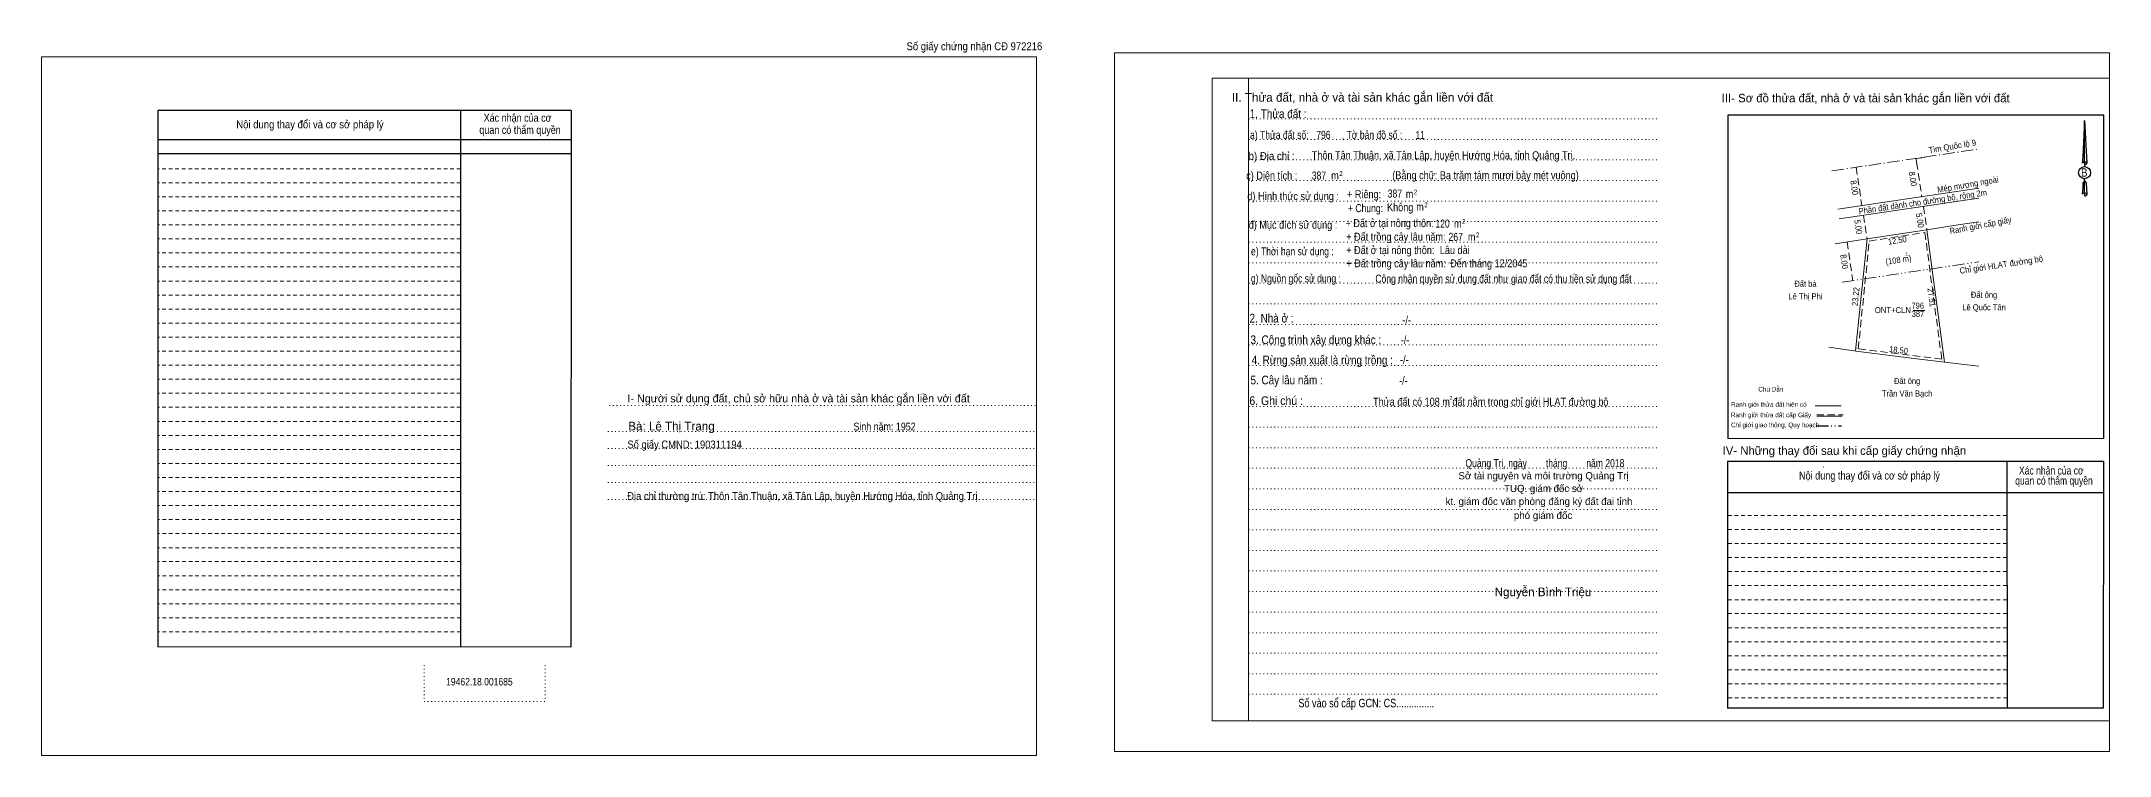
# Model space of a CAD drawing. Header units: metres. Extents: x 546595 to 547263, y 1836728 to 1837099.
# Drawn here: x 546594.8 to 547021.2, y 1836951.9 to 1837099.2 of the extents above; entities that cross this region are included whole.
import ezdxf
from ezdxf.enums import TextEntityAlignment as Align

# ---------------------------------------------------------------- set-up
doc = ezdxf.new("R2010")
doc.units = ezdxf.units.M
doc.header["$LTSCALE"] = 0.5
doc.header["$PDMODE"] = 32
doc.header["$PDSIZE"] = 0.25
for name, pattern in [('DASH_DOUBLE_DOT', [9.2, 5, -1.2, 0.3, -1.2, 0.3, -1.2]), ('DOT_DASHED', [7.7, 5, -1.2, 0.3, -1.2]), ('DOTTED', [1.5, 0.3, -1.2]), ('MEDIUM_DASHED', [4.5, 3, -1.5]), ('SHORT_DASHED', [2.7, 1.5, -1.2])]:
    doc.linetypes.add(name, pattern=pattern)
for name, color, linetype, lineweight in [('1', 7, 'DOTTED', 13), ('15', 7, 'Continuous', 13), ('63', 7, 'Continuous', 13)]:
    doc.layers.add(name, color=color, linetype=linetype, lineweight=lineweight)
doc.layers.add('7', color=7, linetype='Continuous')

msp = doc.modelspace()

# ---------------------------------------------------------------- linework, layer by layer
at = {"layer": '1', "linetype": 'Continuous'}
for p, q in [((546836.15, 1837091.59), (547021.23, 1837091.59)), ((546836.15, 1837091.59), (546836.15, 1836959.09)), ((547021.23, 1837091.59), (547021.23, 1836957.99)), ((546836.15, 1836959.09), (547021.23, 1836959.09))]:
    msp.add_line(p, q, dxfattribs=at)
at = {"layer": '1'}
for p, q in [((546843.65, 1837091.59), (546843.65, 1836959.09)), ((546843.65, 1837091.59), (546843.65, 1836959.09)), ((546843.73, 1837083.19), (546928.27, 1837083.19)), ((546843.73, 1837078.95), (546928.27, 1837078.95)), ((546843.73, 1837074.73), (546928.27, 1837074.73)), ((546843.73, 1837070.49), (546928.27, 1837070.49)), ((546843.73, 1837066.25), (546928.27, 1837066.25)), ((546843.73, 1837062.01), (546928.27, 1837062.01)), ((546843.73, 1837057.77), (546928.27, 1837057.77)), ((546843.73, 1837053.55), (546928.27, 1837053.55)), ((546843.73, 1837049.31), (546928.27, 1837049.31)), ((546843.73, 1837045.07), (546928.27, 1837045.07)), ((546843.73, 1837040.83), (546928.27, 1837040.83)), ((546843.73, 1837036.61), (546928.27, 1837036.61)), ((546843.73, 1837032.37), (546928.27, 1837032.37)), ((546711.87, 1837024.13), (546799.93, 1837024.13)), ((546843.73, 1837023.89), (546928.27, 1837023.89)), ((546711.59, 1837018.73), (546799.63, 1837018.73)), ((546843.73, 1837019.65), (546928.27, 1837019.65)), ((546711.59, 1837015.23), (546799.63, 1837015.23)), ((546711.59, 1837011.73), (546799.63, 1837011.73)), ((546843.73, 1837015.41), (546928.27, 1837015.41)), ((546711.59, 1837008.23), (546799.63, 1837008.23)), ((546843.73, 1837011.19), (546928.27, 1837011.19)), ((546711.59, 1837004.73), (546799.63, 1837004.73)), ((546843.73, 1837006.95), (546928.27, 1837006.95)), ((546843.73, 1837002.71), (546928.27, 1837002.71)), ((546843.73, 1836998.47), (546928.27, 1836998.47)), ((546843.73, 1836994.25), (546928.27, 1836994.25)), ((546843.73, 1836990.01), (546928.27, 1836990.01)), ((546843.73, 1836985.77), (546928.27, 1836985.77)), ((546843.73, 1836981.53), (546928.27, 1836981.53)), ((546843.73, 1836977.29), (546928.27, 1836977.29)), ((546843.73, 1836973.07), (546928.27, 1836973.07)), ((546673.65, 1836970.59), (546673.65, 1836963.09)), ((546698.63, 1836970.59), (546698.63, 1836963.09)), ((546843.73, 1836968.83), (546928.27, 1836968.83)), ((546843.73, 1836964.59), (546928.27, 1836964.59)), ((546673.65, 1836963.09), (546698.63, 1836963.09))]:
    msp.add_line(p, q, dxfattribs=at)
at = {"layer": '1', "linetype": 'Continuous'}
for points in [[(546816.05, 1836952.79), (547021.23, 1836952.79), (547021.23, 1837096.79), (546816.05, 1837096.79)], [(546594.75, 1836951.95), (546799.95, 1836951.95), (546799.95, 1837095.95), (546594.75, 1837095.95)], [(546594.75, 1837095.95), (546799.95, 1837095.95), (546799.95, 1836951.95), (546594.75, 1836951.95)], [(546594.75, 1836951.95), (546799.95, 1836951.95), (546799.95, 1837095.95), (546594.75, 1837095.95)], [(546843.65, 1837091.59), (547021.23, 1837091.59), (547021.23, 1836959.09), (546843.65, 1836959.09)]]:
    msp.add_lwpolyline(points, close=True, dxfattribs=at)
at = {"layer": '1'}
msp.add_point((546978.99, 1837088.25), dxfattribs=at)
at = {"layer": '15', "lineweight": 25}
for p, q in [((546704.03, 1837084.91), (546618.75, 1837084.91)), ((546618.75, 1837084.91), (546618.75, 1836974.39)), ((546681.17, 1837084.91), (546681.19, 1836974.31)), ((546942.51, 1837083.93), (546942.51, 1837017.29)), ((547016.05, 1837082.89), (547016.51, 1837074.05)), ((547016.05, 1837082.89), (547016.51, 1837074.05)), ((547016.05, 1837082.89), (547016.51, 1837074.05)), ((546704.03, 1837078.87), (546618.87, 1837078.87)), ((546704.03, 1837075.99), (546618.87, 1837075.99)), ((547015.67, 1837075.43), (547015.59, 1837074.07)), ((547016.05, 1837074.35), (547016.05, 1837074.01)), ((547016.05, 1837074.01), (547016.05, 1837073.75)), ((547016.05, 1837073.75), (547016.05, 1837073.41)), ((547016.05, 1837073.75), (547016.05, 1837073.41)), ((547016.05, 1837073.75), (547016.05, 1837073.41)), ((547016.51, 1837074.05), (547016.51, 1837074.07)), ((547016.05, 1837070.43), (547016.05, 1837070.83)), ((547016.05, 1837070.43), (547016.05, 1837070.83)), ((547016.05, 1837070.43), (547016.05, 1837070.83)), ((547016.05, 1837070.43), (547016.39, 1837069.95)), ((547016.05, 1837070.43), (547016.39, 1837069.95)), ((547016.05, 1837070.43), (547016.39, 1837069.95)), ((547016.05, 1837067.93), (547016.05, 1837067.59)), ((547016.05, 1837067.59), (547016.05, 1837067.33)), ((547016.39, 1837069.95), (547016.51, 1837067.63)), ((547016.39, 1837069.95), (547016.51, 1837067.63)), ((547016.39, 1837069.95), (547016.51, 1837067.63)), ((547016.51, 1837067.63), (547016.51, 1837067.65)), ((547000.03, 1837012.59), (547000.07, 1836961.71)), ((547019.95, 1837012.59), (547019.91, 1836961.71)), ((547019.95, 1837006.13), (546942.43, 1837006.13)), ((547019.91, 1836961.71), (546942.43, 1836961.71))]:
    msp.add_line(p, q, dxfattribs=at)
at = {"layer": '15', "linetype": 'SHORT_DASHED'}
for p, q in [((546681.17, 1837072.91), (546618.75, 1837072.91)), ((546681.19, 1837070.03), (546618.75, 1837070.03)), ((546681.19, 1837070.03), (546618.75, 1837070.03)), ((546681.19, 1837067.13), (546618.75, 1837067.13)), ((546681.19, 1837064.23), (546618.75, 1837064.23)), ((546681.19, 1837061.35), (546618.75, 1837061.35)), ((546681.19, 1837058.45), (546618.75, 1837058.45)), ((546681.19, 1837055.57), (546618.75, 1837055.57)), ((546681.19, 1837052.67), (546618.75, 1837052.67)), ((546681.19, 1837049.77), (546618.75, 1837049.77)), ((546681.19, 1837046.89), (546618.75, 1837046.89)), ((546681.19, 1837043.99), (546618.75, 1837043.99)), ((546681.19, 1837041.09), (546618.75, 1837041.09)), ((546681.19, 1837038.21), (546618.75, 1837038.21)), ((546681.19, 1837035.31), (546618.75, 1837035.31)), ((546681.19, 1837032.43), (546618.75, 1837032.43)), ((546681.19, 1837029.53), (546618.75, 1837029.53)), ((546681.19, 1837026.63), (546618.75, 1837026.63)), ((546681.19, 1837023.75), (546618.75, 1837023.75)), ((546681.19, 1837020.85), (546618.75, 1837020.85)), ((546681.19, 1837017.95), (546618.75, 1837017.95)), ((546681.19, 1837015.07), (546618.75, 1837015.07)), ((546681.19, 1837012.17), (546618.75, 1837012.17)), ((546681.19, 1837009.27), (546618.75, 1837009.27)), ((546681.19, 1837006.39), (546618.75, 1837006.39)), ((546681.19, 1837003.49), (546618.75, 1837003.49)), ((546681.21, 1837000.61), (546618.75, 1837000.61)), ((547000.01, 1837001.45), (546942.43, 1837001.45)), ((546681.21, 1836997.71), (546618.75, 1836997.71)), ((546681.21, 1836994.81), (546618.75, 1836994.81)), ((547000.03, 1836998.55), (546942.43, 1836998.55)), ((547000.03, 1836995.67), (546942.43, 1836995.67)), ((546681.23, 1836991.93), (546618.75, 1836991.93)), ((547000.03, 1836992.77), (546942.43, 1836992.77)), ((546681.23, 1836989.03), (546618.75, 1836989.03)), ((546681.23, 1836986.13), (546618.75, 1836986.13)), ((547000.03, 1836989.89), (546942.43, 1836989.89)), ((547000.03, 1836986.99), (546942.43, 1836986.99)), ((546681.23, 1836983.25), (546618.75, 1836983.25)), ((547000.03, 1836984.09), (546942.43, 1836984.09)), ((546681.23, 1836980.35), (546618.75, 1836980.35)), ((546681.23, 1836977.47), (546618.75, 1836977.47)), ((547000.03, 1836981.21), (546942.43, 1836981.21)), ((547000.03, 1836978.31), (546942.43, 1836978.31)), ((547000.03, 1836975.41), (546942.43, 1836975.41)), ((547000.05, 1836972.53), (546942.43, 1836972.53)), ((547000.05, 1836969.63), (546942.43, 1836969.63)), ((547000.07, 1836966.75), (546942.43, 1836966.75)), ((547000.07, 1836963.85), (546942.43, 1836963.85))]:
    msp.add_line(p, q, dxfattribs=at)
at = {"layer": '15'}
for p, q in [((546960.52, 1837024.03), (546965.9, 1837024.03)), ((546960.83, 1837021.89), (546966.09, 1837021.89)), ((546942.51, 1837017.29), (547020.03, 1837017.29)), ((546962.23, 1837011.49), (546962.15, 1837011.41))]:
    msp.add_line(p, q, dxfattribs=at)
at = {"layer": '15', "linetype": 'MEDIUM_DASHED'}
msp.add_line((546960.83, 1837022.21), (546966.27, 1837022.21), dxfattribs=at)
at = {"layer": '15', "linetype": 'DASH_DOUBLE_DOT', "lineweight": 25}
msp.add_line((546960.73, 1837019.91), (546965.96, 1837019.91), dxfattribs=at)
at = {"layer": '15', "lineweight": 25}
for points in [[(546704.03, 1837084.91), (546703.95, 1836974.27), (546618.75, 1836974.39)], [(547020.03, 1837017.29), (547020.03, 1837083.93), (546942.51, 1837083.93)], [(547016.05, 1837074.35), (547016.05, 1837082.89), (547015.67, 1837075.43)], [(547016.05, 1837067.93), (547016.05, 1837070.43), (547015.71, 1837069.95), (547015.67, 1837069.01), (547015.59, 1837067.65)], [(547019.95, 1837012.59), (546942.43, 1837012.59), (546942.43, 1836961.71)]]:
    msp.add_lwpolyline(points, dxfattribs=at)
msp.add_ellipse((547016.0788, 1837072.1047), major_axis=(0, 1.258), ratio=0.983453, dxfattribs=at)
for centre, start_param, end_param in [((547016.0793, 1837074.0431), 1.57079633, 3.07445202), ((547016.0793, 1837074.0431), 0.06714063, 1.57079633), ((547016.0793, 1837074.0431), 4.71238898, 6.28318531), ((547016.0793, 1837067.6227), 2.49106941, 3.07427841), ((547016.0793, 1837067.6227), 1.57079633, 2.49106941), ((547016.0793, 1837067.6227), 0.06714063, 1.57079633), ((547016.0793, 1837067.6227), 4.71238898, 6.28318531)]:
    msp.add_ellipse(centre, major_axis=(0.4535, 0), ratio=0.655448, start_param=start_param, end_param=end_param, dxfattribs=at)
at = {"layer": '63', "linetype": 'DOT_DASHED'}
for p, q in [((546963.97, 1837072.48), (546994.27, 1837076.99)), ((546981.43, 1837075.01), (546983.04, 1837075.25))]:
    msp.add_line(p, q, dxfattribs=at)
at = {"layer": '63', "linetype": 'MEDIUM_DASHED'}
for p, q in [((546968.94, 1837073.22), (546970.15, 1837065.31)), ((546981.31, 1837074.99), (546981.43, 1837074.21)), ((546981.43, 1837074.21), (546982.53, 1837067.09)), ((546970.45, 1837063.34), (546971.21, 1837058.45)), ((546982.84, 1837065.11), (546983.57, 1837060.35)), ((546967.09, 1837057.82), (546968.28, 1837049.87))]:
    msp.add_line(p, q, dxfattribs=at)
at = {"layer": '63'}
for p, q in [((546965.15, 1837064.57), (546994.27, 1837068.9)), ((546965.44, 1837062.59), (546994.27, 1837066.88)), ((546968.84, 1837035.35), (546971.21, 1837058.45)), ((546983.57, 1837060.35), (546989.99, 1837061.34)), ((546987.19, 1837033.08), (546983.57, 1837060.35)), ((546989.99, 1837061.34), (546994.27, 1837062)), ((546980.75, 1837043.73), (546983.09, 1837043.73)), ((546963.35, 1837036.16), (546969.48, 1837035.26)), ((546987.19, 1837033.08), (546993.65, 1837032.32)), ((546993.65, 1837032.32), (546994.27, 1837032.25))]:
    msp.add_line(p, q, dxfattribs=at)
at = {"layer": '63', "linetype": 'DASH_DOUBLE_DOT'}
msp.add_line((546966.09, 1837049.54), (546994.27, 1837053.73), dxfattribs=at)
at = {"layer": '63'}
for points in [[(546983.57, 1837060.35), (546971.21, 1837058.45), (546964.64, 1837057.44)], [(546969.48, 1837035.26), (546981.45, 1837033.75), (546987.19, 1837033.08)]]:
    msp.add_lwpolyline(points, dxfattribs=at)
at = {"layer": '63', "linetype": 'MEDIUM_DASHED'}
msp.add_lwpolyline([(546983.14, 1837059.78), (546986.61, 1837033.66), (546969.39, 1837035.79), (546971.67, 1837058.01)], close=True, dxfattribs=at)

# ---------------------------------------------------------------- texts
at = {"layer": '15'}
for s, height, width, p in [('Số giấy chứng nhận CĐ 972216', 1.627, 0.9, (546787.15, 1837097.35)), ('Xác nhận của cơ', 1.63, 0.85, (546692.945, 1837082.61)), ('Xác nhận của cơ', 1.63, 0.85, (546692.945, 1837082.61)), ('1. Thửa đất :', 1.8, 0.85, (546849.775, 1837083.35)), ('Nội dung thay đổi và cơ sở pháp lý', 1.63, 0.9, (546650.13, 1837081.25)), ('Nội dung thay đổi và cơ sở pháp lý', 1.63, 0.9, (546650.13, 1837081.25)), (' quan có thẩm quyền', 1.63, 0.85, (546693.195, 1837080.11)), (' quan có thẩm quyền', 1.63, 0.85, (546693.195, 1837080.11)), ('a) Thửa đất số:              , Tờ bản đồ số : ', 1.65, 0.8, (546859.915, 1837079.07)), ('796', 1.65, 0.8, (546859.105, 1837079.07)), ('11', 1.65, 0.75, (546879.06, 1837079.05)), ('b) Địa chỉ : ', 1.65, 0.9, (546848.7, 1837074.73)), (' Thôn Tân Thuận, xã Tân Lập, huyện Hướng Hóa, tỉnh Quảng Trị.', 1.65, 0.85, (546883.6, 1837074.87)), ('c) Diện tích :                                                   ', 1.65, 0.85, (546861.745, 1837070.69)), ('387', 1.65, 0.8, (546858.19, 1837070.69)), (' m', 1.65, 0.85, (546861.235, 1837070.71)), ('2', 1, 0.75, (546862.745, 1837071.43)), ('(Bằng chữ: Ba trăm tám mươi bảy mét vuông)', 1.65, 0.85, (546892.54, 1837070.75)), ('B', 1.728, 0.85, (547015.995, 1837071.27)), ('d) Hình thức sử dụng :', 1.65, 0.85, (546852.865, 1837066.45)), ('+ Riêng: ', 1.65, 0.85, (546867.755, 1837066.85)), ('387', 1.65, 0.8, (546873.85, 1837066.98)), (' m', 1.65, 0.85, (546876.625, 1837066.89)), ('2', 1, 0.75, (546878.115, 1837067.61)), ('+ Đất ở tại nông thôn:', 1.65, 0.85, (546872.755, 1837060.88)), ('       + Chung:', 1.65, 0.8, (546866.065, 1837063.97)), ('Không', 1.65, 0.85, (546874.945, 1837064.17)), (' m', 1.65, 0.85, (546878.765, 1837064.26)), ('2', 1, 0.75, (546880.275, 1837064.98)), ('đ) Mục đích sử dụng :', 1.65, 0.85, (546852.845, 1837060.55)), ('+ Đất trồng cây lâu năm:', 1.65, 0.85, (546874.06, 1837058.08)), ('120', 1.65, 0.8, (546883.67, 1837060.79)), ('267', 1.65, 0.8, (546886.39, 1837058.05)), (' m', 1.65, 0.85, (546886.565, 1837060.8)), ('2', 1, 0.75, (546888.055, 1837061.52)), (' m', 1.65, 0.85, (546889.425, 1837058.06)), ('2', 1, 0.75, (546890.915, 1837058.78)), ('e) Thời hạn sử dụng :', 1.65, 0.8, (546852.71, 1837055.07)), ('+ Đất ở tại nông thôn:', 1.65, 0.85, (546872.905, 1837055.32)), ('+ Đất trồng cây lâu năm:', 1.65, 0.85, (546874.09, 1837052.59)), ('Lâu dài', 1.65, 0.85, (546886.19, 1837055.33)), ('Đến tháng 12/2045', 1.65, 0.85, (546893.21, 1837052.59)), ('g) Nguồn gốc sử dụng :', 1.65, 0.8, (546853.445, 1837049.49)), ('Công nhận quyền sử dụng đất như giao đất có thu tiền sử dụng đất', 1.65, 0.8, (546896.23, 1837049.43)), ('2. Nhà ở :', 1.8, 0.85, (546848.425, 1837041.21)), ('-/-', 1.65, 0.85, (546876.285, 1837040.91)), ('3. Công trình xây dựng khác :', 1.8, 0.85, (546857.555, 1837036.77)), ('-/-', 1.65, 0.85, (546875.945, 1837036.83)), ('4. Rừng sản xuất là rừng trồng :', 1.8, 0.85, (546858.875, 1837032.59)), ('-/-', 1.65, 0.85, (546875.805, 1837032.77)), ('5. Cây lâu năm :', 1.8, 0.85, (546851.52, 1837028.47)), ('-/-', 1.65, 0.85, (546875.605, 1837028.45)), ('Đất ông', 1.25, 0.9, (546979.465, 1837028.55)), ('6. Ghi chú :', 1.8, 0.9, (546849.365, 1837024.21)), ('Thửa đất có 108 m đất nằm trong chỉ giới HLAT đường bộ', 1.65, 0.85, (546893.61, 1837024.07)), ('Ranh giới thửa đất hiện có ', 0.96, 0.9, (546951.145, 1837023.85)), ('Chú Dẫn', 0.96, 0.85, (546951.365, 1837026.99)), ('Trần Văn Bạch', 1.25, 0.9, (546979.46, 1837025.97)), ('Sinh năm: 1952', 1.61, 0.85, (546768.61, 1837018.97)), ('Ranh giới thửa đất cấp Giấy', 0.96, 0.9, (546951.41, 1837021.69)), ('Chỉ giới giao thông, Quy hoạch', 0.96, 0.9, (546952.26, 1837019.63)), ('Số giấy CMND: 190311194', 1.61, 0.9, (546727.385, 1837015.28)), ('Quảng Trị, ngày        tháng        năm 2018', 1.65, 0.8, (546904.785, 1837011.41)), ('Xác nhận của cơ', 1.65, 0.8, (547009.205, 1837009.89)), ('Nội dung thay đổi và cơ sở pháp lý', 1.65, 0.85, (546971.7, 1837008.85)), (' quan có thẩm quyền', 1.65, 0.8, (547009.51, 1837007.81)), ('Địa chỉ thường trú: Thôn Tân Thuận, xã Tân Lập, huyện Hướng Hóa, tỉnh Quảng Trị', 1.61, 0.9, (546751.665, 1837004.66)), ('19462.18.001685', 1.55, 0.85, (546685.075, 1836966.41)), ('Số vào sổ cấp GCN: CS...............', 1.75, 0.8, (546867.94, 1836961.91))]:
    msp.add_text(s, height=height, dxfattribs=dict(at, width=width)).set_placement(p, align=Align.CENTER)
for s, height, p in [('II. Thửa đất, nhà ở và tài sản khác gắn liền với đất', 1.8, (546867.165, 1837086.73)), ('III- Sơ đồ thửa đất, nhà ở và tài sản khác gắn liền với đất', 1.75, (546970.93, 1837086.61)), ('I- Người sử dụng đất, chủ sở hữu nhà ở và tài sản khác gắn liền với đất', 1.653, (546750.895, 1837024.75)), ('Bà: Lê Thị Trang', 1.79, (546724.68, 1837018.97)), ('IV- Những thay đổi sau khi cấp giấy chứng nhận', 1.75, (546966.535, 1837013.95)), ('Sở tài nguyên và môi trường Quảng Trị', 1.5, (546904.5, 1837008.89)), ('TUQ. giám đốc sở', 1.493, (546904.51, 1837006.27)), ('kt. giám đốc văn phòng đăng ký đất đai tỉnh', 1.493, (546903.565, 1837003.61)), ('phó giám đốc', 1.5, (546904.4, 1837000.71)), ('Nguyễn Bình Triệu', 1.787, (546904.385, 1836984.81))]:
    msp.add_text(s, height=height, dxfattribs=at).set_placement(p, align=Align.CENTER)
at = {"layer": '15', "width": 0.95}
msp.add_text('Tim Quốc lộ 9', height=1.25, rotation=9.66, dxfattribs=at).set_placement((546988.9001, 1837076.9136), align=Align.CENTER)
at = {"layer": '63'}
for s, rotation, width, p in [('8.00', 278.779, 0.9, (546980.0393, 1837070.7254)), ('Mép mương ngoài', 9.665, 0.9, (546992.1001, 1837069.0484)), ('8.00', 278.697, 0.9, (546967.9772, 1837068.9245)), ('Phần đất dành cho đường bộ, rộng 2m', 8.466, 0.85, (546982.788, 1837065.481)), ('5.00', 278.719, 0.9, (546981.5078, 1837062.1747)), ('Ranh giới cấp giấy', 10.808, 0.9, (546994.7078, 1837060.6417)), ('5.00', 278.834, 0.9, (546968.7906, 1837060.836)), ('12.50', 8.739, 0.9, (546977.53, 1837057.5305)), ('8.00', 278.513, 0.9, (546965.9019, 1837053.6875)), ('(108 m)', 8.464, 0.9, (546977.778, 1837053.5111)), ('Chỉ giới HLAT đường bộ', 8.464, 0.95, (546998.973, 1837052.5266)), ('23.22', 84.142, 0.9, (546969.4815, 1837046.4962)), ('27.51', 277.562, 0.85, (546983.9106, 1837046.3272)), ('18.50', 353.342, 0.9, (546977.6375, 1837034.9308))]:
    msp.add_text(s, height=1.25, rotation=rotation, dxfattribs=dict(at, width=width)).set_placement(p, align=Align.CENTER)
msp.add_text('2', height=0.625, rotation=8.464, dxfattribs=at).set_placement((546979.374, 1837055.0448), align=Align.CENTER)
for s, width, p in [('Đất bà', 0.9, (546958.51, 1837048.58)), ('Lê Thị Phi', 0.9, (546958.505, 1837046)), ('Đất ông', 0.9, (546995.335, 1837046.31)), ('ONT+CLN', 0.95, (546976.54, 1837043.16)), ('796', 0.85, (546981.665, 1837044.08)), ('387', 0.85, (546981.705, 1837042.37)), ('Lê Quốc Tân', 0.9, (546995.335, 1837043.73))]:
    msp.add_text(s, height=1.25, dxfattribs=dict(at, width=width)).set_placement(p, align=Align.CENTER)
at = {"layer": '7', "width": 0.7}
msp.add_text('2', height=0.825, dxfattribs=at).set_placement((546885.415, 1837025.26), align=Align.CENTER)

doc.saveas('drawing.dxf')
